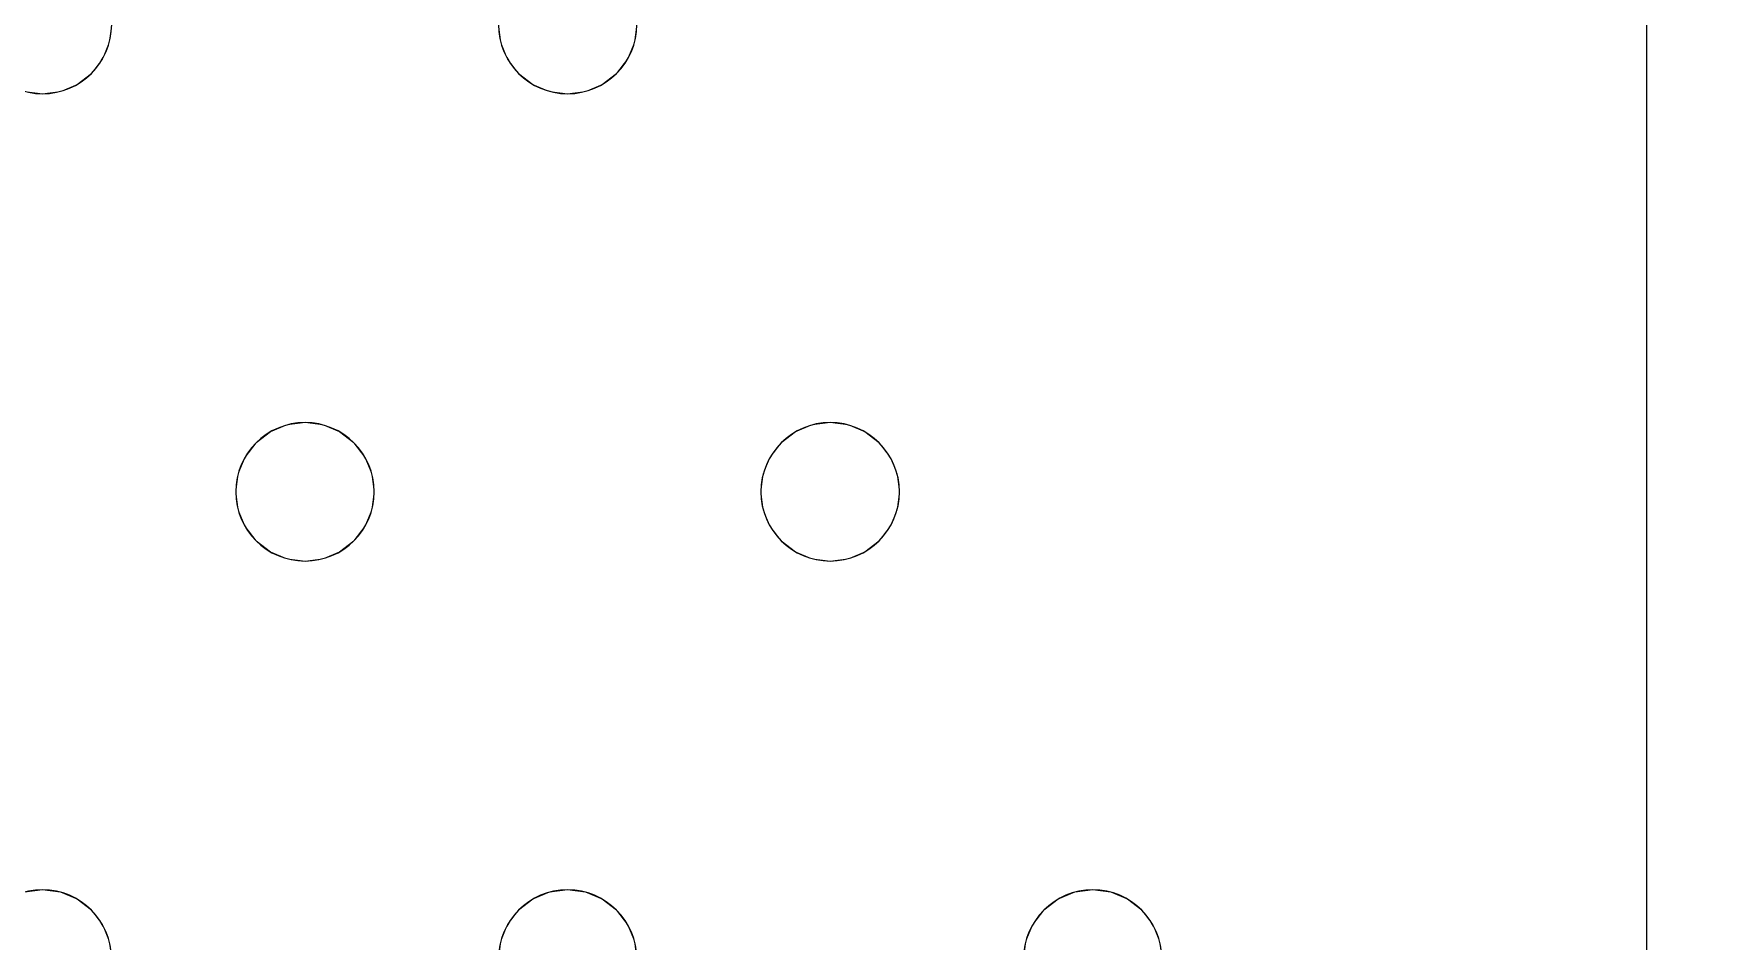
# Model space of a CAD drawing. Header units: millimetres. Extents: x -1 to 1601, y -701 to 1.
# Drawn here: x 703.4 to 800, y -205 to -152.5 of the extents above; entities that cross this region are included whole.
import ezdxf

# ---------------------------------------------------------------- set-up
doc = ezdxf.new("R2010")
doc.units = ezdxf.units.MM
doc.layers.add('IQ_200_3D', color=1, linetype='Continuous')
doc.layers.add('IQ_204_2D', color=7, linetype='Continuous')

msp = doc.modelspace()

# ---------------------------------------------------------------- linework, layer by layer
at = {"layer": 'IQ_200_3D', "lineweight": 18}
for points, invisible_edges in [([(122.762, -68.034, 850), (1477.238, -68.034, 850), (1477.238, -397.966, 850), (122.762, -397.966, 850)], 10), ([(122.762, -68.034, 860), (122.762, -397.966, 860), (1477.238, -397.966, 860), (1477.238, -68.034, 860)], 5), ([(774.549, -139.641, 888), (751.382, -175.536, 888), (738.079, -153.035, 888), (738.216, -152, 888)], 11), ([(738.079, -153.035, 890), (751.382, -175.536, 890), (774.549, -139.641, 890), (738.216, -152, 890)], 7), ([(751.382, -175.536, 888), (774.549, -139.641, 888), (752.211, -176.172, 888)], 3), ([(752.211, -176.172, 890), (784.196, -143.637, 890), (774.549, -139.641, 890), (751.382, -175.536, 890)], 5), ([(752.211, -176.172, 888), (774.549, -139.641, 888), (784.196, -143.637, 888), (752.846, -177, 888)], 5), ([(752.846, -177, 890), (784.196, -143.637, 890), (752.211, -176.172, 890)], 3), ([(752.846, -177, 888), (784.196, -143.637, 888), (753.246, -177.965, 888)], 3), ([(753.246, -177.965, 890), (784.196, -143.637, 890), (752.846, -177, 890)], 3), ([(784.196, -143.637, 888), (794.549, -145, 888), (753.382, -179, 888), (753.246, -177.965, 888)], 10), ([(753.382, -179, 890), (794.549, -145, 890), (784.196, -143.637, 890), (753.246, -177.965, 890)], 5), ([(753.382, -179, 890), (753.246, -180.035, 890), (766.549, -202.536, 890), (794.549, -145, 890)], 14), ([(794.549, -145, 888), (766.549, -202.536, 888), (753.382, -179, 888)], 15), ([(794.549, -145, 888), (796.549, -145, 888), (767.378, -203.172, 888), (766.549, -202.536, 888)], 10), ([(794.549, -145, 890), (766.549, -202.536, 890), (767.378, -203.172, 890)], 13), ([(768.013, -204, 888), (767.378, -203.172, 888), (796.549, -145, 888)], 14), ([(796.549, -145, 890), (794.549, -145, 890), (767.378, -203.172, 890), (768.013, -204, 890)], 10), ([(768.013, -204, 888), (796.549, -145, 888), (768.413, -204.965, 888)], 3), ([(768.013, -204, 890), (768.413, -204.965, 890), (796.549, -145, 890)], 14), ([(768.549, -206, 888), (768.413, -204.965, 888), (796.549, -145, 888)], 14), ([(768.413, -207.035, 888), (768.549, -206, 888), (796.549, -145, 888), (768.413, -258.965, 888)], 14), ([(768.549, -260, 888), (768.413, -258.965, 888), (796.549, -145, 888), (796.549, -386.2, 888)], 10), ([(796.549, -145, 890), (768.549, -206, 890), (768.413, -207.035, 890), (768.413, -258.965, 890)], 13), ([(768.549, -206, 890), (796.549, -145, 890), (768.413, -204.965, 890)], 3), ([(796.549, -386.2, 890), (796.549, -145, 890), (768.549, -260, 890), (768.413, -261.035, 890)], 10), ([(768.549, -260, 890), (796.549, -145, 890), (768.413, -258.965, 890)], 3), ([(707.882, -152, 890), (707.746, -153.035, 890), (730.216, -152, 890), (730.352, -150.965, 890)], 10), ([(730.352, -153.035, 888), (707.347, -154, 888), (707.746, -153.035, 888), (730.216, -152, 888)], 5), ([(730.352, -153.035, 890), (730.216, -152, 890), (707.746, -153.035, 890), (707.347, -154, 890)], 10), ([(707.746, -153.035, 890), (707.882, -152, 890), (707.882, -152, 888), (707.746, -153.035, 888)], 8), ([(730.216, -152, 888), (707.746, -153.035, 888), (707.882, -152, 888)], 13), ([(730.216, -152, 890), (730.352, -153.035, 890), (730.352, -153.035, 888), (730.216, -152, 888)], 2), ([(738.079, -153.035, 890), (738.216, -152, 890), (738.216, -152, 888), (738.079, -153.035, 888)], 8), ([(707.347, -154, 890), (707.746, -153.035, 890), (707.746, -153.035, 888), (707.347, -154, 888)], 10), ([(707.347, -154, 888), (730.352, -153.035, 888), (730.752, -154, 888), (719.049, -175, 888)], 13), ([(730.752, -154, 890), (730.352, -153.035, 890), (707.347, -154, 890), (719.049, -175, 890)], 14), ([(730.352, -153.035, 890), (730.752, -154, 890), (730.752, -154, 888), (730.352, -153.035, 888)], 10), ([(737.68, -154, 890), (738.079, -153.035, 890), (738.079, -153.035, 888), (737.68, -154, 888)], 10), ([(737.68, -154, 888), (738.079, -153.035, 888), (750.418, -175.136, 888), (749.382, -175, 888)], 10), ([(750.418, -175.136, 890), (738.079, -153.035, 890), (737.68, -154, 890), (749.382, -175, 890)], 5), ([(738.079, -153.035, 888), (751.382, -175.536, 888), (750.418, -175.136, 888)], 13), ([(751.382, -175.536, 890), (738.079, -153.035, 890), (750.418, -175.136, 890)], 3), ([(706.711, -154.828, 890), (707.347, -154, 890), (707.347, -154, 888), (706.711, -154.828, 888)], 10), ([(719.049, -175, 888), (718.014, -175.136, 888), (706.711, -154.828, 888), (707.347, -154, 888)], 10), ([(707.347, -154, 890), (706.711, -154.828, 890), (719.049, -175, 890)], 14), ([(731.387, -154.828, 888), (720.084, -175.136, 888), (719.049, -175, 888), (730.752, -154, 888)], 5), ([(719.049, -175, 890), (731.387, -154.828, 890), (730.752, -154, 890)], 13), ([(730.752, -154, 890), (731.387, -154.828, 890), (731.387, -154.828, 888), (730.752, -154, 888)], 10), ([(737.044, -154.828, 890), (737.68, -154, 890), (737.68, -154, 888), (737.044, -154.828, 888)], 10), ([(737.044, -154.828, 888), (737.68, -154, 888), (749.382, -175, 888)], 14), ([(749.382, -175, 890), (737.68, -154, 890), (737.044, -154.828, 890), (748.347, -175.136, 890)], 5), ([(704.918, -155.864, 890), (705.882, -155.464, 890), (705.882, -155.464, 888), (704.918, -155.864, 888)], 10), ([(717.049, -175.536, 888), (704.918, -155.864, 888), (705.882, -155.464, 888), (718.014, -175.136, 888)], 5), ([(705.882, -155.464, 890), (704.918, -155.864, 890), (717.049, -175.536, 890), (718.014, -175.136, 890)], 10), ([(705.882, -155.464, 890), (706.711, -154.828, 890), (706.711, -154.828, 888), (705.882, -155.464, 888)], 10), ([(706.711, -154.828, 888), (718.014, -175.136, 888), (705.882, -155.464, 888)], 3), ([(718.014, -175.136, 890), (719.049, -175, 890), (706.711, -154.828, 890), (705.882, -155.464, 890)], 10), ([(720.084, -175.136, 890), (732.216, -155.464, 890), (731.387, -154.828, 890), (719.049, -175, 890)], 5), ([(720.084, -175.136, 888), (731.387, -154.828, 888), (732.216, -155.464, 888)], 13), ([(732.216, -155.464, 888), (733.18, -155.864, 888), (721.049, -175.536, 888), (720.084, -175.136, 888)], 10), ([(721.049, -175.536, 890), (733.18, -155.864, 890), (732.216, -155.464, 890), (720.084, -175.136, 890)], 5), ([(731.387, -154.828, 890), (732.216, -155.464, 890), (732.216, -155.464, 888), (731.387, -154.828, 888)], 10), ([(732.216, -155.464, 890), (733.18, -155.864, 890), (733.18, -155.864, 888), (732.216, -155.464, 888)], 10), ([(735.251, -155.864, 890), (736.216, -155.464, 890), (736.216, -155.464, 888), (735.251, -155.864, 888)], 10), ([(747.382, -175.536, 888), (735.251, -155.864, 888), (736.216, -155.464, 888), (748.347, -175.136, 888)], 5), ([(736.216, -155.464, 890), (735.251, -155.864, 890), (747.382, -175.536, 890), (748.347, -175.136, 890)], 10), ([(736.216, -155.464, 890), (737.044, -154.828, 890), (737.044, -154.828, 888), (736.216, -155.464, 888)], 10), ([(748.347, -175.136, 888), (736.216, -155.464, 888), (737.044, -154.828, 888), (749.382, -175, 888)], 5), ([(737.044, -154.828, 890), (736.216, -155.464, 890), (748.347, -175.136, 890)], 14), ([(702.847, -155.864, 888), (703.882, -156, 888), (691.544, -176.172, 888), (690.716, -175.536, 888)], 10), ([(703.882, -156, 890), (702.847, -155.864, 890), (691.544, -176.172, 890), (692.18, -177, 890)], 10), ([(692.18, -177, 888), (691.544, -176.172, 888), (703.882, -156, 888), (715.585, -177, 888)], 14), ([(715.585, -177, 890), (703.882, -156, 890), (692.18, -177, 890), (692.579, -177.965, 890)], 11), ([(703.882, -156, 888), (702.847, -155.864, 888), (702.847, -155.864, 890), (703.882, -156, 890)], 10), ([(704.918, -155.864, 888), (703.882, -156, 888), (703.882, -156, 890), (704.918, -155.864, 890)], 10), ([(703.882, -156, 888), (704.918, -155.864, 888), (716.221, -176.172, 888), (715.585, -177, 888)], 10), ([(716.221, -176.172, 890), (704.918, -155.864, 890), (703.882, -156, 890), (715.585, -177, 890)], 5), ([(717.049, -175.536, 888), (716.221, -176.172, 888), (704.918, -155.864, 888)], 14), ([(717.049, -175.536, 890), (704.918, -155.864, 890), (716.221, -176.172, 890)], 3), ([(733.18, -155.864, 888), (734.216, -156, 888), (721.878, -176.172, 888), (721.049, -175.536, 888)], 10), ([(733.18, -155.864, 890), (721.049, -175.536, 890), (721.878, -176.172, 890)], 13), ([(734.216, -156, 890), (733.18, -155.864, 890), (721.878, -176.172, 890), (722.513, -177, 890)], 10), ([(722.513, -177, 888), (721.878, -176.172, 888), (734.216, -156, 888)], 14), ([(745.918, -177, 888), (722.913, -177.965, 888), (722.513, -177, 888), (734.216, -156, 888)], 13), ([(722.513, -177, 890), (722.913, -177.965, 890), (745.918, -177, 890), (734.216, -156, 890)], 14), ([(734.216, -156, 888), (733.18, -155.864, 888), (733.18, -155.864, 890), (734.216, -156, 890)], 10), ([(735.251, -155.864, 888), (734.216, -156, 888), (734.216, -156, 890), (735.251, -155.864, 890)], 10), ([(734.216, -156, 888), (735.251, -155.864, 888), (746.554, -176.172, 888), (745.918, -177, 888)], 10), ([(746.554, -176.172, 890), (735.251, -155.864, 890), (734.216, -156, 890), (745.918, -177, 890)], 5), ([(747.382, -175.536, 888), (746.554, -176.172, 888), (735.251, -155.864, 888)], 14), ([(747.382, -175.536, 890), (735.251, -155.864, 890), (746.554, -176.172, 890)], 3), ([(717.049, -175.536, 890), (716.221, -176.172, 890), (716.221, -176.172, 888), (717.049, -175.536, 888)], 10), ([(718.014, -175.136, 890), (717.049, -175.536, 890), (717.049, -175.536, 888), (718.014, -175.136, 888)], 10), ([(718.014, -175.136, 888), (719.049, -175, 888), (719.049, -175, 890), (718.014, -175.136, 890)], 10), ([(719.049, -175, 888), (720.084, -175.136, 888), (720.084, -175.136, 890), (719.049, -175, 890)], 10), ([(721.049, -175.536, 890), (720.084, -175.136, 890), (720.084, -175.136, 888), (721.049, -175.536, 888)], 10), ([(721.878, -176.172, 890), (721.049, -175.536, 890), (721.049, -175.536, 888), (721.878, -176.172, 888)], 10), ([(747.382, -175.536, 890), (746.554, -176.172, 890), (746.554, -176.172, 888), (747.382, -175.536, 888)], 10), ([(748.347, -175.136, 890), (747.382, -175.536, 890), (747.382, -175.536, 888), (748.347, -175.136, 888)], 10), ([(748.347, -175.136, 888), (749.382, -175, 888), (749.382, -175, 890), (748.347, -175.136, 890)], 10), ([(749.382, -175, 888), (750.418, -175.136, 888), (750.418, -175.136, 890), (749.382, -175, 890)], 10), ([(751.382, -175.536, 890), (750.418, -175.136, 890), (750.418, -175.136, 888), (751.382, -175.536, 888)], 10), ([(752.211, -176.172, 890), (751.382, -175.536, 890), (751.382, -175.536, 888), (752.211, -176.172, 888)], 10), ([(716.221, -176.172, 890), (715.585, -177, 890), (715.585, -177, 888), (716.221, -176.172, 888)], 10), ([(722.513, -177, 890), (721.878, -176.172, 890), (721.878, -176.172, 888), (722.513, -177, 888)], 10), ([(746.554, -176.172, 890), (745.918, -177, 890), (745.918, -177, 888), (746.554, -176.172, 888)], 10), ([(752.846, -177, 890), (752.211, -176.172, 890), (752.211, -176.172, 888), (752.846, -177, 888)], 10), ([(692.579, -177.965, 888), (692.18, -177, 888), (715.585, -177, 888), (715.185, -177.965, 888)], 10), ([(715.185, -177.965, 890), (715.585, -177, 890), (692.579, -177.965, 890), (692.716, -179, 890)], 10), ([(715.585, -177, 890), (715.185, -177.965, 890), (715.185, -177.965, 888), (715.585, -177, 888)], 10), ([(722.913, -177.965, 890), (722.513, -177, 890), (722.513, -177, 888), (722.913, -177.965, 888)], 10), ([(745.519, -177.965, 888), (723.049, -179, 888), (722.913, -177.965, 888), (745.918, -177, 888)], 5), ([(722.913, -177.965, 890), (723.049, -179, 890), (745.519, -177.965, 890), (745.918, -177, 890)], 10), ([(745.918, -177, 890), (745.519, -177.965, 890), (745.519, -177.965, 888), (745.918, -177, 888)], 10), ([(753.246, -177.965, 890), (752.846, -177, 890), (752.846, -177, 888), (753.246, -177.965, 888)], 10), ([(715.049, -179, 888), (692.579, -180.035, 888), (692.716, -179, 888), (715.185, -177.965, 888)], 5), ([(692.579, -177.965, 888), (715.185, -177.965, 888), (692.716, -179, 888)], 3), ([(715.049, -179, 890), (715.185, -177.965, 890), (692.716, -179, 890), (692.579, -180.035, 890)], 10), ([(715.185, -177.965, 890), (715.049, -179, 890), (715.049, -179, 888), (715.185, -177.965, 888)], 8), ([(723.049, -179, 890), (722.913, -177.965, 890), (722.913, -177.965, 888), (723.049, -179, 888)], 2), ([(745.382, -179, 890), (745.519, -177.965, 890), (723.049, -179, 890), (722.913, -180.035, 890)], 10), ([(723.049, -179, 888), (745.519, -177.965, 888), (745.382, -179, 888)], 13), ([(745.519, -177.965, 890), (745.382, -179, 890), (745.382, -179, 888), (745.519, -177.965, 888)], 8), ([(753.382, -179, 890), (753.246, -177.965, 890), (753.246, -177.965, 888), (753.382, -179, 888)], 2), ([(715.185, -180.035, 890), (715.049, -179, 890), (692.579, -180.035, 890), (692.18, -181, 890)], 10), ([(692.579, -180.035, 888), (715.049, -179, 888), (715.185, -180.035, 888)], 13), ([(715.049, -179, 890), (715.185, -180.035, 890), (715.185, -180.035, 888), (715.049, -179, 888)], 2), ([(722.913, -180.035, 890), (723.049, -179, 890), (723.049, -179, 888), (722.913, -180.035, 888)], 8), ([(745.382, -179, 888), (745.519, -180.035, 888), (722.913, -180.035, 888), (723.049, -179, 888)], 10), ([(722.913, -180.035, 890), (745.519, -180.035, 890), (745.382, -179, 890)], 13), ([(745.382, -179, 890), (745.519, -180.035, 890), (745.519, -180.035, 888), (745.382, -179, 888)], 2), ([(753.246, -180.035, 890), (753.382, -179, 890), (753.382, -179, 888), (753.246, -180.035, 888)], 8), ([(753.246, -180.035, 888), (753.382, -179, 888), (766.549, -202.536, 888), (765.584, -202.136, 888)], 10), ([(715.185, -180.035, 888), (715.585, -181, 888), (692.18, -181, 888), (692.579, -180.035, 888)], 10), ([(715.585, -181, 890), (715.185, -180.035, 890), (692.18, -181, 890), (703.882, -202, 890)], 14), ([(715.185, -180.035, 890), (715.585, -181, 890), (715.585, -181, 888), (715.185, -180.035, 888)], 10), ([(722.513, -181, 890), (722.913, -180.035, 890), (722.913, -180.035, 888), (722.513, -181, 888)], 10), ([(722.513, -181, 888), (722.913, -180.035, 888), (745.519, -180.035, 888), (745.918, -181, 888)], 10), ([(722.513, -181, 890), (745.918, -181, 890), (745.519, -180.035, 890), (722.913, -180.035, 890)], 5), ([(745.519, -180.035, 890), (745.918, -181, 890), (745.918, -181, 888), (745.519, -180.035, 888)], 10), ([(752.846, -181, 890), (753.246, -180.035, 890), (753.246, -180.035, 888), (752.846, -181, 888)], 10), ([(752.846, -181, 888), (753.246, -180.035, 888), (765.584, -202.136, 888), (764.549, -202, 888)], 10), ([(765.584, -202.136, 890), (753.246, -180.035, 890), (752.846, -181, 890), (764.549, -202, 890)], 5), ([(766.549, -202.536, 890), (753.246, -180.035, 890), (765.584, -202.136, 890)], 3), ([(703.882, -202, 888), (702.847, -202.136, 888), (691.544, -181.828, 888), (692.18, -181, 888)], 10), ([(703.882, -202, 890), (692.18, -181, 890), (691.544, -181.828, 890), (702.847, -202.136, 890)], 5), ([(703.882, -202, 888), (692.18, -181, 888), (715.585, -181, 888), (716.221, -181.828, 888)], 11), ([(716.221, -181.828, 890), (715.585, -181, 890), (703.882, -202, 890)], 14), ([(715.585, -181, 890), (716.221, -181.828, 890), (716.221, -181.828, 888), (715.585, -181, 888)], 10), ([(721.878, -181.828, 890), (722.513, -181, 890), (722.513, -181, 888), (721.878, -181.828, 888)], 10), ([(734.216, -202, 888), (721.878, -181.828, 888), (722.513, -181, 888), (745.918, -181, 888)], 13), ([(721.878, -181.828, 890), (733.18, -202.136, 890), (734.216, -202, 890), (722.513, -181, 890)], 5), ([(734.216, -202, 890), (746.554, -181.828, 890), (745.918, -181, 890), (722.513, -181, 890)], 13), ([(734.216, -202, 888), (745.918, -181, 888), (746.554, -181.828, 888)], 13), ([(745.918, -181, 890), (746.554, -181.828, 890), (746.554, -181.828, 888), (745.918, -181, 888)], 10), ([(752.211, -181.828, 890), (752.846, -181, 890), (752.846, -181, 888), (752.211, -181.828, 888)], 10), ([(752.211, -181.828, 888), (752.846, -181, 888), (764.549, -202, 888)], 14), ([(764.549, -202, 890), (752.846, -181, 890), (752.211, -181.828, 890), (763.514, -202.136, 890)], 5), ([(716.221, -181.828, 888), (717.049, -182.464, 888), (704.918, -202.136, 888), (703.882, -202, 888)], 10), ([(704.918, -202.136, 890), (717.049, -182.464, 890), (716.221, -181.828, 890), (703.882, -202, 890)], 5), ([(717.049, -182.464, 888), (718.014, -182.864, 888), (705.882, -202.536, 888), (704.918, -202.136, 888)], 10), ([(717.049, -182.464, 890), (704.918, -202.136, 890), (705.882, -202.536, 890), (718.014, -182.864, 890)], 5), ([(716.221, -181.828, 890), (717.049, -182.464, 890), (717.049, -182.464, 888), (716.221, -181.828, 888)], 10), ([(717.049, -182.464, 890), (718.014, -182.864, 890), (718.014, -182.864, 888), (717.049, -182.464, 888)], 10), ([(720.084, -182.864, 890), (721.049, -182.464, 890), (721.049, -182.464, 888), (720.084, -182.864, 888)], 10), ([(732.216, -202.536, 888), (720.084, -182.864, 888), (721.049, -182.464, 888), (733.18, -202.136, 888)], 5), ([(720.084, -182.864, 890), (731.387, -203.172, 890), (732.216, -202.536, 890), (721.049, -182.464, 890)], 5), ([(721.049, -182.464, 890), (721.878, -181.828, 890), (721.878, -181.828, 888), (721.049, -182.464, 888)], 10), ([(721.878, -181.828, 888), (734.216, -202, 888), (733.18, -202.136, 888), (721.049, -182.464, 888)], 5), ([(721.049, -182.464, 890), (732.216, -202.536, 890), (733.18, -202.136, 890), (721.878, -181.828, 890)], 5), ([(746.554, -181.828, 888), (747.382, -182.464, 888), (735.251, -202.136, 888), (734.216, -202, 888)], 10), ([(735.251, -202.136, 890), (746.554, -181.828, 890), (734.216, -202, 890)], 3), ([(747.382, -182.464, 890), (746.554, -181.828, 890), (735.251, -202.136, 890), (736.216, -202.536, 890)], 10), ([(736.216, -202.536, 888), (735.251, -202.136, 888), (747.382, -182.464, 888), (748.347, -182.864, 888)], 10), ([(748.347, -182.864, 890), (747.382, -182.464, 890), (736.216, -202.536, 890), (737.044, -203.172, 890)], 10), ([(746.554, -181.828, 890), (747.382, -182.464, 890), (747.382, -182.464, 888), (746.554, -181.828, 888)], 10), ([(747.382, -182.464, 890), (748.347, -182.864, 890), (748.347, -182.864, 888), (747.382, -182.464, 888)], 10), ([(750.418, -182.864, 890), (751.382, -182.464, 890), (751.382, -182.464, 888), (750.418, -182.864, 888)], 10), ([(762.549, -202.536, 888), (750.418, -182.864, 888), (751.382, -182.464, 888), (763.514, -202.136, 888)], 5), ([(751.382, -182.464, 890), (750.418, -182.864, 890), (762.549, -202.536, 890)], 14), ([(751.382, -182.464, 890), (752.211, -181.828, 890), (752.211, -181.828, 888), (751.382, -182.464, 888)], 10), ([(763.514, -202.136, 888), (751.382, -182.464, 888), (752.211, -181.828, 888), (764.549, -202, 888)], 5), ([(763.514, -202.136, 890), (752.211, -181.828, 890), (751.382, -182.464, 890), (762.549, -202.536, 890)], 5), ([(718.014, -182.864, 888), (719.049, -183, 888), (706.711, -203.172, 888), (705.882, -202.536, 888)], 10), ([(718.014, -182.864, 890), (705.882, -202.536, 890), (706.711, -203.172, 890)], 13), ([(706.711, -203.172, 890), (707.347, -204, 890), (719.049, -183, 890), (718.014, -182.864, 890)], 10), ([(719.049, -183, 888), (730.752, -204, 888), (707.347, -204, 888), (706.711, -203.172, 888)], 11), ([(730.752, -204, 890), (731.387, -203.172, 890), (719.049, -183, 890), (707.347, -204, 890)], 14), ([(719.049, -183, 888), (718.014, -182.864, 888), (718.014, -182.864, 890), (719.049, -183, 890)], 10), ([(720.084, -182.864, 888), (719.049, -183, 888), (719.049, -183, 890), (720.084, -182.864, 890)], 10), ([(731.387, -203.172, 888), (719.049, -183, 888), (720.084, -182.864, 888), (732.216, -202.536, 888)], 5), ([(720.084, -182.864, 890), (719.049, -183, 890), (731.387, -203.172, 890)], 14), ([(730.752, -204, 888), (719.049, -183, 888), (731.387, -203.172, 888)], 3), ([(737.044, -203.172, 888), (736.216, -202.536, 888), (748.347, -182.864, 888), (749.382, -183, 888)], 10), ([(737.044, -203.172, 890), (737.68, -204, 890), (749.382, -183, 890), (748.347, -182.864, 890)], 10), ([(737.68, -204, 888), (737.044, -203.172, 888), (749.382, -183, 888), (761.085, -204, 888)], 14), ([(761.085, -204, 890), (761.721, -203.172, 890), (749.382, -183, 890), (737.68, -204, 890)], 14), ([(749.382, -183, 888), (748.347, -182.864, 888), (748.347, -182.864, 890), (749.382, -183, 890)], 10), ([(750.418, -182.864, 888), (749.382, -183, 888), (749.382, -183, 890), (750.418, -182.864, 890)], 10), ([(749.382, -183, 888), (750.418, -182.864, 888), (761.721, -203.172, 888), (761.085, -204, 888)], 10), ([(750.418, -182.864, 890), (749.382, -183, 890), (761.721, -203.172, 890), (762.549, -202.536, 890)], 10), ([(762.549, -202.536, 888), (761.721, -203.172, 888), (750.418, -182.864, 888)], 14), ([(702.847, -202.136, 888), (703.882, -202, 888), (703.882, -202, 890), (702.847, -202.136, 890)], 10), ([(703.882, -202, 888), (704.918, -202.136, 888), (704.918, -202.136, 890), (703.882, -202, 890)], 10), ([(705.882, -202.536, 890), (704.918, -202.136, 890), (704.918, -202.136, 888), (705.882, -202.536, 888)], 10), ([(706.711, -203.172, 890), (705.882, -202.536, 890), (705.882, -202.536, 888), (706.711, -203.172, 888)], 10), ([(732.216, -202.536, 890), (731.387, -203.172, 890), (731.387, -203.172, 888), (732.216, -202.536, 888)], 10), ([(733.18, -202.136, 890), (732.216, -202.536, 890), (732.216, -202.536, 888), (733.18, -202.136, 888)], 10), ([(733.18, -202.136, 888), (734.216, -202, 888), (734.216, -202, 890), (733.18, -202.136, 890)], 10), ([(734.216, -202, 888), (735.251, -202.136, 888), (735.251, -202.136, 890), (734.216, -202, 890)], 10), ([(736.216, -202.536, 890), (735.251, -202.136, 890), (735.251, -202.136, 888), (736.216, -202.536, 888)], 10), ([(737.044, -203.172, 890), (736.216, -202.536, 890), (736.216, -202.536, 888), (737.044, -203.172, 888)], 10), ([(762.549, -202.536, 890), (761.721, -203.172, 890), (761.721, -203.172, 888), (762.549, -202.536, 888)], 10), ([(763.514, -202.136, 890), (762.549, -202.536, 890), (762.549, -202.536, 888), (763.514, -202.136, 888)], 10), ([(763.514, -202.136, 888), (764.549, -202, 888), (764.549, -202, 890), (763.514, -202.136, 890)], 10), ([(764.549, -202, 888), (765.584, -202.136, 888), (765.584, -202.136, 890), (764.549, -202, 890)], 10), ([(766.549, -202.536, 890), (765.584, -202.136, 890), (765.584, -202.136, 888), (766.549, -202.536, 888)], 10), ([(767.378, -203.172, 890), (766.549, -202.536, 890), (766.549, -202.536, 888), (767.378, -203.172, 888)], 10), ([(707.347, -204, 890), (706.711, -203.172, 890), (706.711, -203.172, 888), (707.347, -204, 888)], 10), ([(731.387, -203.172, 890), (730.752, -204, 890), (730.752, -204, 888), (731.387, -203.172, 888)], 10), ([(737.68, -204, 890), (737.044, -203.172, 890), (737.044, -203.172, 888), (737.68, -204, 888)], 10), ([(761.721, -203.172, 890), (761.085, -204, 890), (761.085, -204, 888), (761.721, -203.172, 888)], 10), ([(768.013, -204, 890), (767.378, -203.172, 890), (767.378, -203.172, 888), (768.013, -204, 888)], 10), ([(707.746, -204.965, 890), (707.347, -204, 890), (707.347, -204, 888), (707.746, -204.965, 888)], 10), ([(707.746, -204.965, 888), (707.347, -204, 888), (730.752, -204, 888), (730.352, -204.965, 888)], 10), ([(707.746, -204.965, 890), (730.352, -204.965, 890), (730.752, -204, 890), (707.347, -204, 890)], 5), ([(730.752, -204, 890), (730.352, -204.965, 890), (730.352, -204.965, 888), (730.752, -204, 888)], 10), ([(738.079, -204.965, 890), (737.68, -204, 890), (737.68, -204, 888), (738.079, -204.965, 888)], 10), ([(738.079, -204.965, 888), (737.68, -204, 888), (761.085, -204, 888), (760.685, -204.965, 888)], 10), ([(761.085, -204, 890), (737.68, -204, 890), (738.079, -204.965, 890), (760.685, -204.965, 890)], 5), ([(761.085, -204, 890), (760.685, -204.965, 890), (760.685, -204.965, 888), (761.085, -204, 888)], 10), ([(768.413, -204.965, 890), (768.013, -204, 890), (768.013, -204, 888), (768.413, -204.965, 888)], 10), ([(707.882, -206, 890), (707.746, -204.965, 890), (707.746, -204.965, 888), (707.882, -206, 888)], 2), ([(707.882, -206, 888), (707.746, -204.965, 888), (730.352, -204.965, 888), (730.216, -206, 888)], 10), ([(730.352, -204.965, 890), (707.746, -204.965, 890), (707.882, -206, 890), (730.216, -206, 890)], 5), ([(730.352, -204.965, 890), (730.216, -206, 890), (730.216, -206, 888), (730.352, -204.965, 888)], 8), ([(738.216, -206, 890), (738.079, -204.965, 890), (738.079, -204.965, 888), (738.216, -206, 888)], 2), ([(738.216, -206, 888), (738.079, -204.965, 888), (760.685, -204.965, 888), (760.549, -206, 888)], 10), ([(738.216, -206, 890), (738.079, -207.035, 890), (760.549, -206, 890), (760.685, -204.965, 890)], 10), ([(760.685, -204.965, 890), (738.079, -204.965, 890), (738.216, -206, 890)], 13), ([(760.685, -204.965, 890), (760.549, -206, 890), (760.549, -206, 888), (760.685, -204.965, 888)], 8), ([(768.549, -206, 890), (768.413, -204.965, 890), (768.413, -204.965, 888), (768.549, -206, 888)], 2)]:
    msp.add_3dface(points, dxfattribs=dict(at, invisible_edges=invisible_edges))
msp.add_3dface([(796.549, -386.2, 890), (796.549, -386.2, 888), (796.549, -145, 888), (796.549, -145, 890)], dxfattribs=at)
at = {"layer": 'IQ_204_2D'}
msp.add_line((796.549, -386.2), (796.549, -145), dxfattribs=at)
for centre, start, end in [((703.882, -152), 180, 360), ((734.216, -152), 180, 360), ((719.049, -179), 0, 180), ((749.382, -179), 0, 180), ((719.049, -179), 180, 360), ((749.382, -179), 180, 360), ((703.882, -206), 0, 180), ((734.216, -206), 0, 180), ((764.549, -206), 0, 180)]:
    msp.add_arc(centre, 4, start, end, dxfattribs=at)

# ---------------------------------------------------------------- meshes
at = {"layer": 'IQ_200_3D', "lineweight": 18}
mesh = msp.add_polyface(dxfattribs=at)
corners = [(1600, 0, 850), (1600, -700, 850), (0, -700, 850), (0, 0, 850), (1210.5, -594, 850), (1211.556, -602.023, 850), (1214.653, -609.5, 850), (1219.58, -615.92, 850), (1226, -620.847, 850), (1233.477, -623.944, 850), (1241.5, -625, 850), (1459.5, -625, 850), (1467.523, -623.944, 850), (1475, -620.847, 850), (1481.42, -615.92, 850), (1486.347, -609.5, 850), (1489.444, -602.023, 850), (1490.5, -594, 850), (1490.5, -476, 850), (1489.444, -467.977, 850), (1486.347, -460.5, 850), (1481.42, -454.08, 850), (1475, -449.153, 850), (1467.523, -446.056, 850), (1459.5, -445, 850), (1241.5, -445, 850), (1233.477, -446.056, 850), (1226, -449.153, 850), (1219.58, -454.08, 850), (1214.653, -460.5, 850), (1211.556, -467.977, 850), (1210.5, -476, 850), (1477.5, -68.034, 850), (122.5, -68.034, 850), (110.412, -69.625, 850), (99.148, -74.291, 850), (89.475, -81.713, 850), (82.053, -91.386, 850), (77.388, -102.65, 850), (75.796, -114.738, 850), (75.796, -351.262, 850), (77.388, -363.35, 850), (82.053, -374.614, 850), (89.475, -384.287, 850), (99.148, -391.709, 850), (110.412, -396.375, 850), (122.5, -397.966, 850), (1477.5, -397.966, 850), (1489.588, -396.375, 850), (1500.852, -391.709, 850), (1510.525, -384.287, 850), (1517.947, -374.614, 850), (1522.612, -363.35, 850), (1524.204, -351.262, 850), (1524.204, -114.738, 850), (1522.612, -102.65, 850), (1517.947, -91.386, 850), (1510.525, -81.713, 850), (1500.852, -74.291, 850), (1489.588, -69.625, 850)]
mesh.append_faces([[corners[k] for k in face] for face in [(37, 3, 36), (35, 3, 34), (4, 46, 31), (31, 46, 30), (55, 0, 54), (16, 1, 15), (14, 1, 13), (21, 49, 20), (11, 1, 10)]], dxfattribs={"vtx0": -1, "vtx1": -1})
mesh.append_faces([[corners[k] for k in face] for face in [(3, 37, 38), (3, 38, 39), (3, 39, 40, 2), (2, 40, 41), (46, 4, 5), (2, 6, 7), (46, 29, 30), (46, 28, 29), (26, 46, 47, 25), (46, 26, 27), (0, 59, 32, 3), (20, 49, 50, 19), (47, 24, 25), (0, 55, 56), (1, 52, 53), (19, 50, 51, 18), (1, 16, 17)]], dxfattribs={"vtx0": -1, "vtx2": -1})
mesh.append_faces([[corners[k] for k in face] for face in [(2, 45, 46, 5), (1, 17, 18, 51)]], dxfattribs={"vtx0": -1, "vtx2": -1, "vtx3": -1})
mesh.append_faces([[corners[k] for k in face] for face in [(41, 42, 2), (35, 36, 3), (33, 34, 3, 32), (43, 44, 2), (44, 45, 2), (42, 43, 2), (5, 6, 2), (27, 28, 46), (7, 8, 2), (8, 9, 2), (58, 59, 0), (56, 57, 0), (57, 58, 0), (51, 52, 1), (23, 24, 47), (11, 12, 1), (12, 13, 1), (14, 15, 1)]], dxfattribs={"vtx1": -1, "vtx2": -1})
mesh.append_faces([[corners[k] for k in face] for face in [(1, 2, 9, 10), (47, 48, 22, 23), (48, 49, 21, 22), (53, 54, 0, 1)]], dxfattribs={"vtx1": -1, "vtx3": -1})
mesh = msp.add_polyface(dxfattribs=at)
corners = [(1600, -700, 900), (1600, -23, 900), (0, -23, 900), (0, -700, 900), (90, -35.113, 900), (1510, -35.113, 900), (1529.382, -37.665, 900), (1547.443, -45.146, 900), (1562.953, -57.047, 900), (1574.854, -72.557, 900), (1582.335, -90.618, 900), (1584.887, -110, 900), (1584.887, -610, 900), (1582.335, -629.382, 900), (1574.854, -647.443, 900), (1562.953, -662.953, 900), (1547.443, -674.854, 900), (1529.382, -682.335, 900), (1510, -684.887, 900), (90, -684.887, 900), (70.618, -682.335, 900), (52.557, -674.854, 900), (37.047, -662.953, 900), (25.146, -647.443, 900), (17.665, -629.382, 900), (15.113, -610, 900), (15.113, -110, 900), (17.665, -90.618, 900), (25.146, -72.557, 900), (37.047, -57.047, 900), (52.557, -45.146, 900), (70.618, -37.665, 900)]
mesh.append_faces([[corners[k] for k in face] for face in [(9, 1, 8), (14, 0, 13), (31, 2, 30), (28, 2, 27), (21, 3, 20), (23, 3, 22)]], dxfattribs={"vtx0": -1, "vtx1": -1})
mesh.append_faces([[corners[k] for k in face] for face in [(1, 9, 10), (1, 11, 12, 0), (0, 14, 15), (0, 18, 19), (2, 28, 29), (3, 23, 24)]], dxfattribs={"vtx0": -1, "vtx2": -1})
mesh.append_faces([[corners[k] for k in face] for face in [(10, 11, 1), (5, 6, 1), (7, 8, 1), (6, 7, 1), (12, 13, 0), (15, 16, 0), (17, 18, 0), (16, 17, 0), (31, 4, 2), (29, 30, 2), (26, 27, 2), (21, 22, 3), (24, 25, 3)]], dxfattribs={"vtx1": -1, "vtx2": -1})
mesh.append_faces([[corners[k] for k in face] for face in [(4, 5, 1, 2), (25, 26, 2, 3), (19, 20, 3, 0)]], dxfattribs={"vtx1": -1, "vtx3": -1})
mesh = msp.add_polyface(dxfattribs=at)
corners = [(1510, -48.392, 890), (90, -48.392, 890), (66.424, -53.082, 890), (46.437, -66.437, 890), (33.082, -86.424, 890), (28.392, -110, 890), (28.392, -610, 890), (33.082, -633.576, 890), (46.437, -653.563, 890), (66.424, -666.918, 890), (90, -671.608, 890), (1510, -671.608, 890), (1533.576, -666.918, 890), (1553.563, -653.563, 890), (1566.918, -633.576, 890), (1571.608, -610, 890), (1571.608, -110, 890), (1566.918, -86.424, 890), (1553.563, -66.437, 890), (1533.576, -53.082, 890), (122.5, -418.034, 890), (1477.5, -418.034, 890), (1489.656, -419.634, 890), (1500.983, -424.326, 890), (1510.71, -431.79, 890), (1518.174, -441.517, 890), (1522.866, -452.844, 890), (1524.466, -465, 890), (1524.466, -605, 890), (1522.866, -617.156, 890), (1518.174, -628.483, 890), (1510.71, -638.21, 890), (1500.983, -645.674, 890), (1489.656, -650.366, 890), (1477.5, -651.966, 890), (122.5, -651.966, 890), (110.344, -650.366, 890), (99.017, -645.674, 890), (89.29, -638.21, 890), (81.826, -628.483, 890), (77.134, -617.156, 890), (75.534, -605, 890), (75.534, -465, 890), (77.134, -452.844, 890), (81.826, -441.517, 890), (89.29, -431.79, 890), (99.017, -424.326, 890), (110.344, -419.634, 890), (122.5, -68.034, 890), (1477.5, -68.034, 890), (1489.588, -69.625, 890), (1500.852, -74.291, 890), (1510.525, -81.713, 890), (1517.947, -91.386, 890), (1522.612, -102.65, 890), (1524.204, -114.738, 890), (1524.204, -351.262, 890), (1522.612, -363.35, 890), (1517.947, -374.614, 890), (1510.525, -384.287, 890), (1500.852, -391.709, 890), (1489.588, -396.375, 890), (1477.5, -397.966, 890), (122.5, -397.966, 890), (110.412, -396.375, 890), (99.148, -391.709, 890), (89.475, -384.287, 890), (82.053, -374.614, 890), (77.388, -363.35, 890), (75.796, -351.262, 890), (75.796, -114.738, 890), (77.388, -102.65, 890), (82.053, -91.386, 890), (89.475, -81.713, 890), (99.148, -74.291, 890), (110.412, -69.625, 890)]
mesh.append_faces([[corners[k] for k in face] for face in [(65, 47, 64), (75, 1, 74), (71, 5, 70), (73, 2, 72)]], dxfattribs={"vtx0": -1, "vtx1": -1})
mesh.append_faces([[corners[k] for k in face] for face in [(15, 28, 29, 14), (11, 32, 33), (16, 55, 56, 15), (54, 17, 18, 53), (53, 18, 19, 52), (52, 19, 0, 51), (0, 50, 51), (10, 37, 38, 9), (64, 47, 20, 63), (8, 39, 40, 7), (39, 8, 9, 38), (69, 42, 43), (1, 75, 48, 0), (3, 71, 72, 2)]], dxfattribs={"vtx0": -1, "vtx2": -1})
mesh.append_faces([[corners[k] for k in face] for face in [(6, 41, 42, 69)]], dxfattribs={"vtx0": -1, "vtx2": -1, "vtx3": -1})
mesh.append_faces([[corners[k] for k in face] for face in [(11, 33, 34, 35), (71, 3, 4, 5)]], dxfattribs={"vtx0": -1, "vtx3": -1})
mesh.append_faces([[corners[k] for k in face] for face in [(49, 50, 0, 48), (36, 37, 10)]], dxfattribs={"vtx1": -1, "vtx2": -1})
mesh.append_faces([[corners[k] for k in face] for face in [(27, 28, 15, 56)]], dxfattribs={"vtx1": -1, "vtx2": -1, "vtx3": -1})
mesh.append_faces([[corners[k] for k in face] for face in [(13, 14, 29, 30), (12, 13, 30, 31), (26, 27, 56, 57), (31, 32, 11, 12), (24, 25, 58, 59), (21, 22, 61, 62), (22, 23, 60, 61), (23, 24, 59, 60), (25, 26, 57, 58), (54, 55, 16, 17), (20, 21, 62, 63), (35, 36, 10, 11), (45, 46, 66, 67), (46, 47, 65, 66), (6, 7, 40, 41), (43, 44, 68, 69), (44, 45, 67, 68), (73, 74, 1, 2), (69, 70, 5, 6)]], dxfattribs={"vtx1": -1, "vtx3": -1})

doc.saveas('drawing.dxf')
